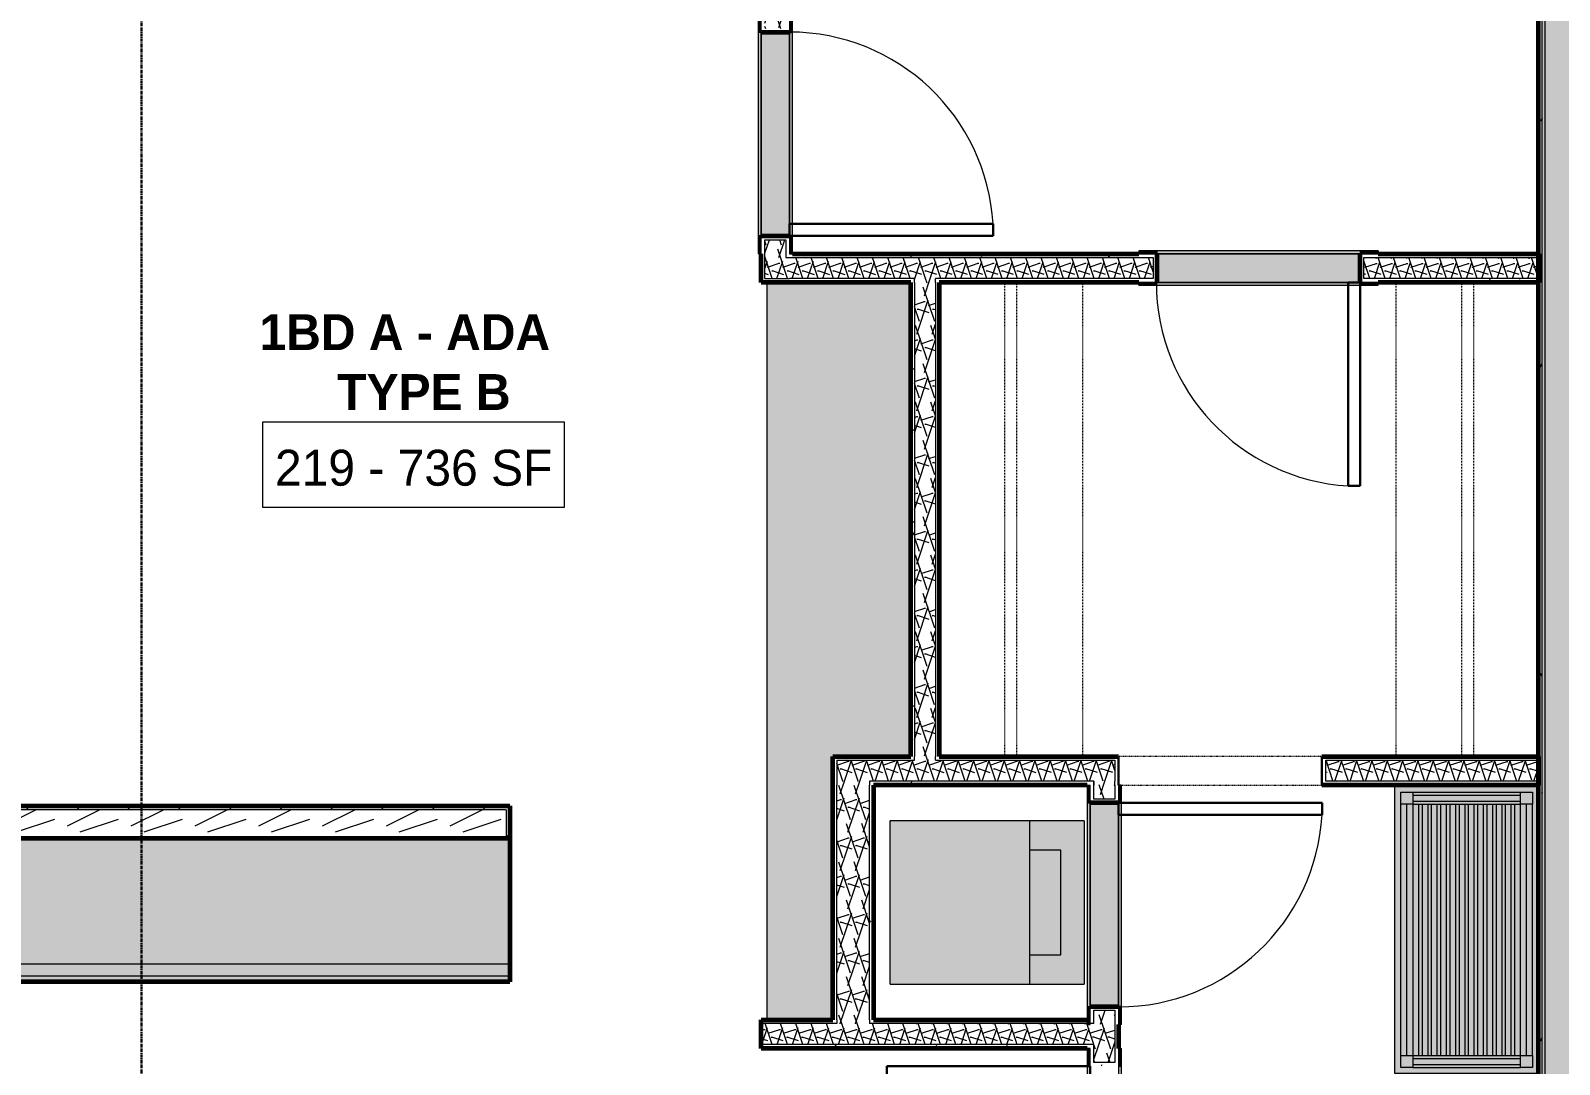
# Model space of a CAD drawing. Header units: inches. Extents: x -4110 to -1807, y 9775 to 11251.
# Drawn here: x -3172.8 to -2917.3, y 10538.5 to 10711.2 of the extents above; entities that cross this region are included whole.
import ezdxf

# ---------------------------------------------------------------- set-up
doc = ezdxf.new("R2010")
doc.units = ezdxf.units.IN
doc.header["$MEASUREMENT"] = 0
for name, pattern in [('Dash', [0.25, 0.125, -0.125]), ('Grid Line 1_2_', [0.875, 0.5, -0.125, 0.125, -0.125]), ('Overhead', [0.15625, 0.09375, -0.0625])]:
    doc.linetypes.add(name, pattern=pattern)
for name, color, linetype, lineweight in [('0-1', 7, 'Continuous', 5), ('0-2', 10, 'Continuous', 18), ('A-AREA-IDEN', 2, 'Continuous', 9), ('A-DETL-MEDM-1', 50, 'Continuous', 30), ('A-DETL-MEDM-2', 33, 'Overhead', 9), ('A-DOOR-3', 7, 'Continuous', 9), ('A-DOOR-4', 50, 'Continuous', 30), ('A-DOOR-5', 31, 'Overhead', 9), ('A-DOOR-FRAM-1', 31, 'Continuous', 18), ('A-DOOR-FRAM-2', 7, 'Continuous', 9), ('A-WALL', 113, 'Continuous', 18), ('A-WALL-1', 8, 'Continuous', 5), ('A-WALL-3', 250, 'Continuous', 60), ('A-WALL-4', 10, 'Continuous', 18), ('A-WALL-PATT-1', 7, 'Continuous', 9), ('A-WALL-PATT-2', 253, 'Continuous', 9), ('A-WALL-PATT-4', 111, 'Continuous', 9), ('I-WALL-4', 2, 'Continuous', 5), ('I-WALL-5', 2, 'Continuous', 60), ('P-SANR-FIXT-1', 7, 'Continuous', 9), ('P-SANR-FIXT-2', 135, 'Continuous', 9), ('Q-CASE-1', 90, 'Continuous', 9), ('Q-CASE-2', 127, 'Continuous', 9), ('Q-CASE-3', 7, 'Continuous', 9), ('Q-CASE-5', 9, 'Continuous', 9), ('Q-CASE-6', 250, 'Continuous', 60), ('Q-CASE-7', 254, 'Continuous', 9), ('Q-CASE-HDLN-1', 7, 'Dash', 9), ('S-GRID-1', 1, 'Grid Line 1_2_', 30)]:
    doc.layers.add(name, color=color, linetype=linetype, lineweight=lineweight)
doc.styles.add('Century Gothic', font='ufonts.com_century-gothic.ttf', dxfattribs={"height": 6})
doc.styles.add('Century Gothic_B', font='GOTHICB.TTF', dxfattribs={"height": 6})
pattern_1 = [(0, (0, 0), (20.48, 5.12), [0.845, -14.515, 0.845, -14.515, -81.92]), (0, (0, 0), (20.48, 5.12), [-30.72, 0.845, -29.875, 0.845, -14.515, -35.84]), (0, (0, 0), (20.48, 5.12), [-76.8, 0.845, -9.395, 0.845, -24.755]), (120, (7.68, 2.56), (-14.67405, 15.1762003), [0.845, -14.515, 0.845, -14.515, -81.92]), (120, (7.68, 2.56), (-14.67405, 15.1762003), [-30.72, 0.845, -29.875, 0.845, -14.515, -35.84]), (120, (7.68, 2.56), (-14.67405, 15.1762003), [-76.8, 0.845, -9.395, 0.845, -24.755]), (240, (10.24, 12.8), (-5.80595, -20.2962003), [0.845, -14.515, 0.845, -14.515, -81.92]), (240, (10.24, 12.8), (-5.80595, -20.2962003), [-30.72, 0.845, -29.875, 0.845, -14.515, -35.84]), (240, (10.24, 12.8), (-5.80595, -20.2962003), [-76.8, 0.845, -9.395, 0.845, -24.755])]
pattern_2 = [(161.57, (0.32, 0.32), (-2.560496185, -0.000537386), [0, -18.214, 2.022, 0]), (18.43, (-0.32, 0.32), (-2.560496185, 0.000537386), [0, -18.214, 2.022, 0]), (108.43, (0.32, 0.32), (1.27922091, -6.400876726), [6.07, -14.166]), (71.57, (-0.32, 0.32), (1.27922091, 6.400876726), [6.07, -14.166])]

# ---------------------------------------------------------------- blocks, each defined once
blk = doc.blocks.new('OD_CW_Base Cabinet - OD_CW_Base Cabinet-3870047-ENLARGED RCP - 2ND FLOOR PLAN - WEST')
at = {"layer": 'Q-CASE-5'}
for points in [[(0.74, -1), (107.93, -1), (107.93, 0), (0.74, 0)], [(70.03, -3), (107.93, -3), (107.93, -1), (0.74, -1), (0.74, -3), (36.38, -3)], [(70.03, -24), (107.93, -24), (107.93, -3), (0.74, -3), (0.74, -24), (42.21, -24)]]:
    blk.add_hatch(color=256, dxfattribs=at).paths.add_polyline_path(points, flags=0)
at = {"layer": 'Q-CASE-3'}
for p, q in [((0.74, 0), (0.74, -1)), ((86.93, 0), (0.74, 0)), ((107.93, -1), (0.74, -1)), ((0.74, -1), (0.74, -3)), ((107.93, -1), (0.74, -1)), ((107.93, -1), (107.93, 0)), ((107.93, -3), (107.93, -1)), ((0.74, -3), (0.74, -24)), ((107.93, -3), (0.74, -3)), ((107.93, -24), (107.93, -3)), ((107.93, -24), (0.74, -24))]:
    blk.add_line(p, q, dxfattribs=at)
at = {"layer": 'Q-CASE-6'}
for p, q in [((0.74, -24), (0.74, 0)), ((0.74, 0), (107.93, 0)), ((107.93, 0), (107.93, -24)), ((107.93, -24), (0.74, -24))]:
    blk.add_line(p, q, dxfattribs=at)
blk = doc.blocks.new('SWING - SINGLE - FLUSH - SWING - FLUSH - 2-10 x 6-8 - PRIVACY-3983844-ENLARGED RCP - 2ND FLOOR PLAN - WEST')
at = {"layer": 'A-DOOR-FRAM-1'}
for points in [[(-17.63, 2.37), (-17, 2.37), (-17, 2.87), (-20, 2.87), (-20, 2.37)], [(-17, 2.37), (17, 2.37), (17, 2.87), (-17, 2.87)], [(19.75, 2.37), (20, 2.37), (20, 2.87), (17, 2.87), (17, 2.37), (17.62, 2.37)], [(-17, -2.88), (-17, -2.38), (-20, -2.38), (-20, -2.88), (-17.63, -2.88)], [(16.5, -2.88), (17, -2.88), (17, -2.38), (-17, -2.38), (-17, -2.88), (-16.5, -2.88)], [(20, -2.88), (20, -2.38), (17, -2.38), (17, -2.88), (19.75, -2.88)]]:
    blk.add_hatch(color=256, dxfattribs=at).paths.add_polyline_path(points, flags=0)
at = {"layer": 'A-DOOR-3'}
blk.add_arc((17, 2.37), 34.07, 93.3657, 180, dxfattribs=at)
at = {"layer": 'A-DOOR-4'}
for p, q in [((15, 2.37), (15, 36.38)), ((17, 36.38), (15, 36.38)), ((17, 2.37), (17, 36.38)), ((17, 2.37), (15, 2.37))]:
    blk.add_line(p, q, dxfattribs=at)
at = {"layer": 'A-DOOR-FRAM-2'}
for p, q in [((-17, 2.87), (-20, 2.87)), ((-20, 2.37), (-20, 2.87)), ((17, 2.87), (-17, 2.87)), ((-17, 2.37), (-17, 2.87)), ((20, 2.87), (17, 2.87)), ((17, 2.37), (17, 2.87)), ((20, 2.37), (20, 2.87)), ((-20, 2.37), (-17, 2.37)), ((-17, 2.37), (17, 2.37)), ((17, 2.37), (20, 2.37)), ((-17, -2.38), (-20, -2.38)), ((-20, -2.38), (-20, -2.88)), ((17, -2.38), (-17, -2.38)), ((-17, -2.38), (-17, -2.88)), ((20, -2.38), (17, -2.38)), ((17, -2.38), (17, -2.88)), ((20, -2.38), (20, -2.88)), ((-20, -2.88), (-17, -2.88)), ((-17, -2.88), (17, -2.88)), ((17, -2.88), (20, -2.88))]:
    blk.add_line(p, q, dxfattribs=at)
blk = doc.blocks.new('OD_CW_Closet - OD_CW_Closet-3890322-ENLARGED RCP - 2ND FLOOR PLAN - WEST')
at = {"layer": 'Q-CASE-HDLN-1'}
for p, q in [((0.74, 0), (79.99, 0)), ((0.74, -11), (79.99, -11)), ((0.74, -13), (79.99, -13))]:
    blk.add_line(p, q, dxfattribs=at)
blk = doc.blocks.new('SWING - SINGLE - FLUSH - SWING - FLUSH - 2-10 x 6-8 - PRIVACY-3983846-ENLARGED RCP - 2ND FLOOR PLAN - WEST')
at = {"layer": 'A-DOOR-FRAM-1'}
for points in [[(-17.63, 2.37), (-17, 2.37), (-17, 2.88), (-20, 2.88), (-20, 2.37)], [(-17, 2.37), (17, 2.37), (17, 2.88), (-17, 2.88)], [(17, 2.37), (20, 2.37), (20, 2.88), (17, 2.88)], [(-17.63, -2.88), (-17, -2.88), (-17, -2.38), (-20, -2.38), (-20, -2.88)], [(17, -2.88), (17, -2.38), (-17, -2.38), (-17, -2.88), (16.5, -2.88)], [(17, -2.88), (20, -2.88), (20, -2.38), (17, -2.38)]]:
    blk.add_hatch(color=256, dxfattribs=at).paths.add_polyline_path(points, flags=0)
at = {"layer": 'A-DOOR-3'}
blk.add_arc((17, -2.38), 34.07, 180, 266.6343, dxfattribs=at)
at = {"layer": 'A-DOOR-4'}
for p, q in [((15, -2.38), (15, -36.38)), ((17, -2.38), (15, -2.38)), ((17, -2.38), (17, -36.38)), ((17, -36.38), (15, -36.38))]:
    blk.add_line(p, q, dxfattribs=at)
at = {"layer": 'A-DOOR-FRAM-2'}
for p, q in [((-17, 2.88), (-20, 2.88)), ((-20, 2.88), (-20, 2.37)), ((17, 2.88), (-17, 2.88)), ((-17, 2.88), (-17, 2.37)), ((20, 2.88), (17, 2.88)), ((17, 2.88), (17, 2.37)), ((20, 2.88), (20, 2.37)), ((-20, 2.37), (-17, 2.37)), ((-17, 2.37), (17, 2.37)), ((17, 2.37), (20, 2.37)), ((-17, -2.38), (-20, -2.38)), ((-20, -2.88), (-20, -2.38)), ((17, -2.38), (-17, -2.38)), ((-17, -2.88), (-17, -2.38)), ((20, -2.38), (17, -2.38)), ((17, -2.88), (17, -2.38)), ((20, -2.88), (20, -2.38)), ((-20, -2.88), (-17, -2.88)), ((-17, -2.88), (17, -2.88)), ((17, -2.88), (20, -2.88))]:
    blk.add_line(p, q, dxfattribs=at)
blk = doc.blocks.new('Stacked Washer and Dryer - 26_x25_ - Private-3627842-ENLARGED RCP - 2ND FLOOR PLAN - WEST')
at = {"layer": 'P-SANR-FIXT-2'}
blk.add_hatch(color=256, dxfattribs=at).paths.add_polyline_path([(29.04, 13.62), (0, 13.62), (0, -13.63), (32.44, -13.63), (32.44, 13.62)], flags=0)
at = {"layer": 'P-SANR-FIXT-1'}
for p, q in [((32.44, 13.62), (0, 13.62)), ((0, -13.63), (0, 13.62)), ((23.34, -13.63), (23.34, 13.62)), ((32.44, 13.62), (32.44, -13.63)), ((28.53, 8.75), (23.34, 8.75)), ((28.53, -8.75), (28.53, 8.75)), ((23.34, -8.75), (28.53, -8.75)), ((0, -13.63), (32.44, -13.63))]:
    blk.add_line(p, q, dxfattribs=at)
blk = doc.blocks.new('Door-Opening - CLEAR OPENING - 34_ x 80_-3928388-ENLARGED RCP - 2ND FLOOR PLAN - WEST')
at = {"layer": 'A-DETL-MEDM-1'}
for p, q in [((-17.32, 2.38), (-17.32, -2.37)), ((16.68, -2.37), (16.68, 2.38))]:
    blk.add_line(p, q, dxfattribs=at)
at = {"layer": 'A-DETL-MEDM-2'}
blk.add_line((-17.32, -2.37), (16.68, -2.37), dxfattribs=at)
at = {"layer": 'A-DOOR-5'}
blk.add_line((16.68, 2.38), (-17.32, 2.38), dxfattribs=at)
blk = doc.blocks.new('Bath Vanity - Bath Vanity 48_-3150017-ENLARGED RCP - 2ND FLOOR PLAN - WEST')
at = {"layer": 'Q-CASE-1'}
h = blk.add_hatch(color=256, dxfattribs=at)
h.paths.add_polyline_path([(12.24, 24), (-23.26, 24), (-23.26, 0), (24.74, 0), (24.74, 24), (13.74, 24)], flags=0)
h.paths.add_polyline_path([(21.74, 23), (23.74, 23), (23.74, 1), (-22.26, 1), (-22.26, 23), (20.24, 23)], flags=0)
h.paths.add_polyline_path([(21.74, 22), (-20.26, 22), (-20.26, 21), (21.74, 21)], flags=0)
h.paths.add_polyline_path([(13.91, 20), (-20.26, 20), (-20.26, 19.45), (21.74, 19.45), (21.74, 20)], flags=0)
h.paths.add_polyline_path([(8.35, 18.45), (-20.26, 18.45), (-20.26, 17.91), (21.74, 17.91), (21.74, 18.45), (14.76, 18.45)], flags=0)
h.paths.add_polyline_path([(-20.26, 16.91), (-20.26, 16.36), (21.74, 16.36), (21.74, 16.91), (8.35, 16.91)], flags=0)
h.paths.add_polyline_path([(8.35, 15.36), (-20.26, 15.36), (-20.26, 14.82), (21.74, 14.82), (21.74, 15.36), (18.57, 15.36)], flags=0)
h.paths.add_polyline_path([(21.74, 13.82), (-20.26, 13.82), (-20.26, 13.27), (21.74, 13.27)], flags=0)
h.paths.add_polyline_path([(-20.26, 12.27), (-20.26, 11.73), (21.74, 11.73), (21.74, 12.27), (8.35, 12.27)], flags=0)
h.paths.add_polyline_path([(12.56, 10.73), (-20.26, 10.73), (-20.26, 10.18), (21.74, 10.18), (21.74, 10.73)], flags=0)
h.paths.add_polyline_path([(8.35, 9.18), (-20.26, 9.18), (-20.26, 8.64), (21.74, 8.64), (21.74, 9.18)], flags=0)
h.paths.add_polyline_path([(8.35, 7.64), (-20.26, 7.64), (-20.26, 7.09), (21.74, 7.09), (21.74, 7.64)], flags=0)
h.paths.add_polyline_path([(-20.26, 6.09), (-20.26, 5.55), (21.74, 5.55), (21.74, 6.09), (8.35, 6.09)], flags=0)
h.paths.add_polyline_path([(8.35, 4.55), (-20.26, 4.55), (-20.26, 4), (21.74, 4), (21.74, 4.55)], flags=0)
h.paths.add_polyline_path([(8.35, 3), (-20.26, 3), (-20.26, 2), (21.74, 2), (21.74, 3)], flags=0)
at = {"layer": 'Q-CASE-2'}
h = blk.add_hatch(color=256, dxfattribs=at)
h.paths.add_polyline_path([(21.74, 23), (21.74, 21), (23.74, 21), (23.74, 23)], flags=0)
h.paths.add_polyline_path([(-20.26, 23), (-22.26, 23), (-22.26, 21), (-20.26, 21), (-20.26, 22)], flags=0)
h.paths.add_polyline_path([(-20.26, 3), (-22.26, 3), (-22.26, 1), (-20.26, 1)], flags=0)
h.paths.add_polyline_path([(22.24, 3), (21.74, 3), (21.74, 1), (23.74, 1), (23.74, 3), (23.24, 3)], flags=0)
for points in [[(-22.26, 21), (-22.26, 3), (-21.76, 3), (-21.76, 21)], [(-20.76, 21), (-21.76, 21), (-21.76, 3), (-20.76, 3), (-20.76, 20)], [(-20.76, 21), (-20.76, 3), (-20.26, 3), (-20.26, 21)], [(21.74, 23), (-20.26, 23), (-20.26, 22), (21.74, 22)], [(-20.26, 21), (-20.26, 20), (21.74, 20), (21.74, 21), (8.35, 21)], [(21.74, 21), (21.74, 3), (22.24, 3), (22.24, 21)], [(22.24, 21), (22.24, 3), (23.24, 3), (23.24, 21)], [(23.24, 21), (23.24, 3), (23.74, 3), (23.74, 21)], [(14.52, 19.45), (-20.26, 19.45), (-20.26, 18.45), (21.74, 18.45), (21.74, 19.45)], [(16.25, 17.91), (-20.26, 17.91), (-20.26, 16.91), (21.74, 16.91), (21.74, 17.91)], [(17.98, 16.36), (-20.26, 16.36), (-20.26, 15.36), (21.74, 15.36), (21.74, 16.36)], [(19.71, 14.82), (-20.26, 14.82), (-20.26, 13.82), (21.74, 13.82), (21.74, 14.82)], [(-20.26, 13.27), (-20.26, 12.27), (21.74, 12.27), (21.74, 13.27), (8.35, 13.27)], [(-20.26, 11.73), (-20.26, 10.73), (21.74, 10.73), (21.74, 11.73), (8.35, 11.73)], [(-20.26, 10.18), (-20.26, 9.18), (21.74, 9.18), (21.74, 10.18), (8.35, 10.18)], [(-8.47, 8.64), (-20.26, 8.64), (-20.26, 7.64), (21.74, 7.64), (21.74, 8.64), (8.35, 8.64)], [(8.35, 7.09), (-20.26, 7.09), (-20.26, 6.09), (21.74, 6.09), (21.74, 7.09)], [(8.35, 5.55), (-20.26, 5.55), (-20.26, 4.55), (21.74, 4.55), (21.74, 5.55)], [(-20.26, 4), (-20.26, 3), (21.74, 3), (21.74, 4), (-19.26, 4)], [(-20.26, 2), (-20.26, 1), (21.74, 1), (21.74, 2), (8.35, 2)]]:
    blk.add_hatch(color=256, dxfattribs=at).paths.add_polyline_path(points, flags=0)
at = {"layer": 'Q-CASE-3'}
for p, q in [((-23.26, 0), (-23.26, 24)), ((-23.26, 24), (24.74, 24)), ((24.74, 24), (24.74, 0)), ((-22.26, 21), (-22.26, 23)), ((-22.26, 23), (-20.26, 23)), ((-22.26, 21), (-22.26, 3)), ((-20.26, 21), (-22.26, 21)), ((-21.76, 21), (-21.76, 3)), ((-20.76, 21), (-20.76, 3)), ((-20.26, 23), (21.74, 23)), ((-20.26, 23), (-20.26, 21)), ((-20.26, 22), (21.74, 22)), ((21.74, 21), (-20.26, 21)), ((-20.26, 21), (-20.26, 3)), ((21.74, 21), (21.74, 23)), ((21.74, 23), (23.74, 23)), ((21.74, 21), (21.74, 3)), ((23.74, 21), (21.74, 21)), ((22.24, 21), (22.24, 3)), ((23.24, 21), (23.24, 3)), ((23.74, 23), (23.74, 21)), ((23.74, 21), (23.74, 3)), ((-20.26, 20), (21.74, 20)), ((21.74, 19.45), (-20.26, 19.45)), ((-20.26, 18.45), (21.74, 18.45)), ((21.74, 17.91), (-20.26, 17.91)), ((-20.26, 16.91), (21.74, 16.91)), ((21.74, 16.36), (-20.26, 16.36)), ((-20.26, 15.36), (21.74, 15.36)), ((21.74, 14.82), (-20.26, 14.82)), ((-20.26, 13.82), (21.74, 13.82)), ((21.74, 13.27), (-20.26, 13.27)), ((-20.26, 12.27), (21.74, 12.27)), ((21.74, 11.73), (-20.26, 11.73)), ((-20.26, 10.73), (21.74, 10.73)), ((21.74, 10.18), (-20.26, 10.18)), ((-20.26, 9.18), (21.74, 9.18)), ((21.74, 8.64), (-20.26, 8.64)), ((-20.26, 7.64), (21.74, 7.64)), ((21.74, 7.09), (-20.26, 7.09)), ((-20.26, 6.09), (21.74, 6.09)), ((21.74, 5.55), (-20.26, 5.55)), ((-22.26, 1), (-22.26, 3)), ((-22.26, 3), (-20.26, 3)), ((-20.26, 4.55), (21.74, 4.55)), ((21.74, 4), (-20.26, 4)), ((-20.26, 3), (21.74, 3)), ((-20.26, 3), (-20.26, 1)), ((21.74, 1), (21.74, 3)), ((21.74, 3), (23.74, 3)), ((23.74, 3), (23.74, 1)), ((-20.26, 1), (-22.26, 1)), ((-20.26, 2), (21.74, 2)), ((-20.26, 1), (21.74, 1)), ((23.74, 1), (21.74, 1))]:
    blk.add_line(p, q, dxfattribs=at)
blk = doc.blocks.new('SWING - SINGLE - FLUSH - SWING - FLUSH - 2-10 x 6-8 - PASSAGE-3983857-ENLARGED RCP - 2ND FLOOR PLAN - WEST')
at = {"layer": 'A-DOOR-FRAM-1'}
for points in [[(-17, 2.87), (-20, 2.87), (-20, 2.37), (-17, 2.37)], [(17, 2.37), (17, 2.87), (-17, 2.87), (-17, 2.37), (16.41, 2.37)], [(20, 2.37), (20, 2.87), (17, 2.87), (17, 2.37)], [(-17, -2.88), (-17, -2.38), (-20, -2.38), (-20, -2.88), (-19.87, -2.88)], [(17, -2.88), (17, -2.38), (-17, -2.38), (-17, -2.88), (16.5, -2.88)], [(20, -2.38), (17, -2.38), (17, -2.88), (20, -2.88)]]:
    blk.add_hatch(color=256, dxfattribs=at).paths.add_polyline_path(points, flags=0)
at = {"layer": 'A-DOOR-3'}
blk.add_arc((17, -2.38), 34.07, 180, 266.6343, dxfattribs=at)
at = {"layer": 'A-DOOR-4'}
for p, q in [((15, -2.38), (15, -36.38)), ((17, -2.38), (15, -2.38)), ((17, -2.38), (17, -36.38)), ((17, -36.38), (15, -36.38))]:
    blk.add_line(p, q, dxfattribs=at)
at = {"layer": 'A-DOOR-FRAM-2'}
for p, q in [((-17, 2.87), (-20, 2.87)), ((-20, 2.87), (-20, 2.37)), ((17, 2.87), (-17, 2.87)), ((-17, 2.87), (-17, 2.37)), ((20, 2.87), (17, 2.87)), ((17, 2.87), (17, 2.37)), ((20, 2.87), (20, 2.37)), ((-20, 2.37), (-17, 2.37)), ((-17, 2.37), (17, 2.37)), ((17, 2.37), (20, 2.37)), ((-17, -2.38), (-20, -2.38)), ((-20, -2.88), (-20, -2.38)), ((17, -2.38), (-17, -2.38)), ((-17, -2.88), (-17, -2.38)), ((20, -2.38), (17, -2.38)), ((17, -2.88), (17, -2.38)), ((20, -2.88), (20, -2.38)), ((-20, -2.88), (-17, -2.88)), ((-17, -2.88), (17, -2.88)), ((17, -2.88), (20, -2.88))]:
    blk.add_line(p, q, dxfattribs=at)
blk = doc.blocks.new('OD_CW_Closet - OD_CW_Closet-3890321-ENLARGED RCP - 2ND FLOOR PLAN - WEST')
at = {"layer": 'Q-CASE-HDLN-1'}
for p, q in [((0.74, 13), (79.99, 13)), ((0.74, 11), (79.99, 11)), ((0.74, 0), (79.99, 0))]:
    blk.add_line(p, q, dxfattribs=at)
blk = doc.blocks.new('Casework 9 - Casework 1-3926311-ENLARGED RCP - 2ND FLOOR PLAN - WEST')
at = {"layer": 'Q-CASE-7'}
blk.add_hatch(color=256, dxfattribs=at).paths.add_polyline_path([(-3049.7, 10545.91), (-3038.7, 10545.91), (-3038.7, 10589.91), (-3025.7, 10589.91), (-3025.7, 10669.16), (-3049.7, 10669.16), (-3049.7, 10556.91)], flags=0)
at = {"layer": 'Q-CASE-3'}
blk.add_line((-3049.7, 10545.91), (-3049.7, 10669.16), dxfattribs=at)
blk = doc.blocks.new('CTR - 1st Phase - Unit Layouts_rvt-1-ENLARGED RCP - 2ND FLOOR PLAN - WEST')
at = {"layer": 'A-WALL-1'}
for points in [[(-3050.7, 10676.91), (-3045.95, 10676.91), (-3045.95, 10710.91), (-3050.7, 10710.91), (-3050.7, 10701.72)], [(-2984.57, 10669.16), (-2950.57, 10669.16), (-2950.57, 10673.91), (-2984.57, 10673.91), (-2984.57, 10669.79)], [(-2990.95, 10548.16), (-2990.95, 10582.16), (-2995.7, 10582.16), (-2995.7, 10548.16), (-2991.57, 10548.16)]]:
    blk.add_hatch(color=256, dxfattribs=at).paths.add_polyline_path(points, flags=0)
at = {"layer": 'A-WALL-PATT-1'}
h = blk.add_hatch(dxfattribs=at)
h.set_pattern_fill('FP_1', color=256, style=0, pattern_type=2)
h.set_pattern_definition(pattern_1)
h.paths.add_polyline_path([(-3050.7, 10669.16), (-3050.07, 10669.16), (-3050.07, 10676.29), (-3048.32, 10676.29), (-3048.32, 10676.91), (-3050.7, 10676.91), (-3050.7, 10669.79)], flags=0)
h.paths.add_polyline_path([(-3048.33, 10710.91), (-3048.32, 10710.91), (-3048.32, 10711.54), (-3050.07, 10711.54), (-3050.07, 10817.51), (-3050.7, 10817.51), (-3050.7, 10710.91), (-3050.07, 10710.91)], flags=0)
h = blk.add_hatch(dxfattribs=at)
h.set_pattern_fill('FP_1', color=256, style=0, pattern_type=2)
h.set_pattern_definition(pattern_1)
h.paths.add_polyline_path([(-3046.57, 10673.29), (-3045.95, 10673.29), (-3045.95, 10676.91), (-3048.32, 10676.91), (-3048.32, 10676.29), (-3046.57, 10676.29), (-3046.57, 10673.39)], flags=0)
h.paths.add_polyline_path([(-3046.57, 10813.38), (-3045.95, 10813.52), (-3045.95, 10817.51), (-3046.57, 10817.51), (-3046.57, 10816.88)], flags=0)
h.paths.add_polyline_path([(-3045.95, 10710.91), (-3045.97, 10813.38), (-3046.57, 10813.38), (-3046.57, 10711.54), (-3048.32, 10711.54), (-3048.32, 10710.91), (-3046.57, 10710.91)], flags=0)
h = blk.add_hatch(dxfattribs=at)
h.set_pattern_fill('FP_1', color=256, style=0, pattern_type=2)
h.set_pattern_definition(pattern_1)
h.paths.add_polyline_path([(-2984.57, 10671.54), (-2984.57, 10673.91), (-3045.95, 10673.91), (-3045.95, 10673.29), (-2985.19, 10673.29), (-2985.19, 10671.54)], flags=0)
h.paths.add_polyline_path([(-2949.94, 10671.54), (-2949.94, 10673.29), (-2920.76, 10673.29), (-2920.76, 10673.91), (-2950.57, 10673.91), (-2950.57, 10671.54)], flags=0)
h = blk.add_hatch(dxfattribs=at)
h.set_pattern_fill('FP_1', color=256, style=0, pattern_type=2)
h.set_pattern_definition(pattern_1)
h.paths.add_polyline_path([(-2985.19, 10669.16), (-2984.57, 10669.16), (-2984.57, 10671.54), (-2985.19, 10671.54), (-2985.19, 10669.79), (-3021.57, 10669.79), (-3021.57, 10669.16), (-2987.57, 10669.16)], flags=0)
h.paths.add_polyline_path([(-3025.07, 10669.16), (-3025.07, 10669.79), (-3050.07, 10669.79), (-3050.07, 10669.16), (-3025.7, 10669.16)], flags=0)
h.paths.add_polyline_path([(-2920.76, 10669.16), (-2920.76, 10669.79), (-2949.94, 10669.79), (-2949.94, 10671.54), (-2950.57, 10671.54), (-2950.57, 10669.16), (-2947.57, 10669.16)], flags=0)
h = blk.add_hatch(dxfattribs=at)
h.set_pattern_fill('FP_1', color=256, style=0, pattern_type=2)
h.set_pattern_definition(pattern_1)
h.paths.add_polyline_path([(-3025.7, 10589.91), (-3025.07, 10589.91), (-3025.07, 10669.16), (-3025.7, 10669.16), (-3025.7, 10616.72)], flags=0)
h = blk.add_hatch(dxfattribs=at)
h.set_pattern_fill('FP_1', color=256, style=0, pattern_type=2)
h.set_pattern_definition(pattern_1)
h.paths.add_polyline_path([(-2991.57, 10587.54), (-2990.95, 10587.54), (-2990.95, 10589.91), (-3021.57, 10589.91), (-3021.57, 10589.29), (-2991.57, 10589.29)], flags=0)
h.paths.add_polyline_path([(-2956.95, 10587.54), (-2956.32, 10587.54), (-2956.32, 10589.29), (-2920.76, 10589.29), (-2920.76, 10589.91), (-2956.95, 10589.91), (-2956.95, 10589.28)], flags=0)
h.paths.add_polyline_path([(-3038.7, 10589.29), (-3025.07, 10589.29), (-3025.07, 10589.91), (-3038.7, 10589.91)], flags=0)
h = blk.add_hatch(dxfattribs=at)
h.set_pattern_fill('FP_1', color=256, style=0, pattern_type=2)
h.set_pattern_definition(pattern_1)
h.paths.add_polyline_path([(-3031.95, 10585.16), (-2995.07, 10585.16), (-2995.07, 10585.79), (-3032.57, 10585.79), (-3032.57, 10585.16)], flags=0)
h.paths.add_polyline_path([(-2990.95, 10585.16), (-2990.95, 10587.54), (-2991.57, 10587.54), (-2991.57, 10585.16)], flags=0)
h.paths.add_polyline_path([(-2956.95, 10585.16), (-2920.76, 10585.16), (-2920.76, 10585.79), (-2956.32, 10585.79), (-2956.32, 10587.54), (-2956.95, 10587.54), (-2956.95, 10585.79)], flags=0)
h = blk.add_hatch(dxfattribs=at)
h.set_pattern_fill('FP_1', color=256, style=0, pattern_type=2)
h.set_pattern_definition(pattern_1)
h.paths.add_polyline_path([(-3032.57, 10545.91), (-3031.95, 10545.91), (-3031.95, 10585.16), (-3032.57, 10585.16), (-3032.57, 10578.52)], flags=0)
h = blk.add_hatch(dxfattribs=at)
h.set_pattern_fill('FP_1', color=256, style=0, pattern_type=2)
h.set_pattern_definition(pattern_1)
h.paths.add_polyline_path([(-2995.09, 10458.16), (-2995.07, 10458.16), (-2995.07, 10488.79), (-2995.7, 10488.79), (-2995.7, 10458.16)], flags=0)
h.paths.add_polyline_path([(-2995.07, 10492.29), (-2995.07, 10503.54), (-2993.32, 10503.54), (-2993.32, 10504.16), (-2995.7, 10504.16), (-2995.7, 10492.29)], flags=0)
h.paths.add_polyline_path([(-2994.91, 10538.16), (-2993.32, 10538.16), (-2993.32, 10538.79), (-2995.07, 10538.79), (-2995.07, 10541.79), (-2995.7, 10541.79), (-2995.7, 10538.16), (-2995.07, 10538.16)], flags=0)
h.paths.add_polyline_path([(-2995.7, 10545.29), (-2995.07, 10545.29), (-2995.07, 10547.54), (-2993.32, 10547.54), (-2993.32, 10548.16), (-2995.7, 10548.16), (-2995.7, 10545.91)], flags=0)
h.paths.add_polyline_path([(-2994.91, 10582.16), (-2993.32, 10582.16), (-2993.32, 10582.79), (-2995.07, 10582.79), (-2995.07, 10585.16), (-2995.7, 10585.16), (-2995.7, 10582.16), (-2995.07, 10582.16)], flags=0)
h = blk.add_hatch(dxfattribs=at)
h.set_pattern_fill('FP_1', color=256, style=0, pattern_type=2)
h.set_pattern_definition(pattern_1)
h.paths.add_polyline_path([(-2990.96, 10458.16), (-2990.95, 10458.16), (-2990.95, 10504.16), (-2993.32, 10504.16), (-2993.32, 10503.54), (-2991.57, 10503.54), (-2991.57, 10458.16)], flags=0)
h.paths.add_polyline_path([(-2990.95, 10538.16), (-2990.95, 10548.16), (-2993.32, 10548.16), (-2993.32, 10547.54), (-2991.57, 10547.54), (-2991.57, 10538.79), (-2993.32, 10538.79), (-2993.32, 10538.16), (-2991.57, 10538.16)], flags=0)
h.paths.add_polyline_path([(-2991.57, 10582.16), (-2990.95, 10582.16), (-2990.95, 10585.16), (-2991.57, 10585.16), (-2991.57, 10582.79), (-2993.32, 10582.79), (-2993.32, 10582.16)], flags=0)
h = blk.add_hatch(dxfattribs=at)
h.set_pattern_fill('FP_3', color=256, style=0, pattern_type=2)
h.set_pattern_definition([(45, (0, 0), (-4.2426407, 4.2426407), [])])
h.paths.add_polyline_path([(-3199.26, 10576.29), (-3199.26, 10581.04), (-3093.32, 10581.04), (-3093.32, 10576.29), (-3092.7, 10576.29), (-3092.7, 10581.66), (-3199.89, 10581.66), (-3199.89, 10576.29)], flags=0)
h = blk.add_hatch(dxfattribs=at)
h.set_pattern_fill('FP_1', color=256, style=0, pattern_type=2)
h.set_pattern_definition(pattern_1)
h.paths.add_polyline_path([(-2996.7, 10545.29), (-2996.2, 10545.3), (-2996.2, 10545.91), (-3032.57, 10545.91), (-3032.57, 10545.29), (-3016.7, 10545.29)], flags=0)
h.paths.add_polyline_path([(-3050.7, 10545.29), (-3038.07, 10545.29), (-3038.07, 10545.91), (-3050.7, 10545.91)], flags=0)
h = blk.add_hatch(dxfattribs=at)
h.set_pattern_fill('FP_1', color=256, style=0, pattern_type=2)
h.set_pattern_definition(pattern_1)
h.paths.add_polyline_path([(-2996.7, 10541.16), (-2995.7, 10541.16), (-2995.7, 10541.79), (-3050.7, 10541.79), (-3050.7, 10541.16), (-3016.7, 10541.16)], flags=0)
at = {"layer": 'A-WALL-PATT-2'}
h = blk.add_hatch(dxfattribs=at)
h.set_pattern_fill('FP_2', color=256, style=0, pattern_type=2)
h.set_pattern_definition(pattern_2)
h.paths.add_polyline_path([(-3050.07, 10669.79), (-3046.57, 10669.79), (-3046.57, 10676.29), (-3050.07, 10676.29)], flags=0)
h.paths.add_polyline_path([(-3050.07, 10711.54), (-3046.57, 10711.54), (-3046.57, 10817.51), (-3050.07, 10817.51), (-3050.07, 10742.78)], flags=0)
h = blk.add_hatch(dxfattribs=at)
h.set_pattern_fill('FP_2', color=256, style=0, pattern_type=2)
h.set_pattern_definition(pattern_2)
h.paths.add_polyline_path([(-3046.57, 10669.79), (-2985.19, 10669.79), (-2985.19, 10673.29), (-3046.57, 10673.29), (-3046.57, 10669.81)], flags=0)
h.paths.add_polyline_path([(-2949.94, 10669.79), (-2920.76, 10669.79), (-2920.76, 10673.29), (-2949.94, 10673.29), (-2949.94, 10671.54)], flags=0)
h = blk.add_hatch(dxfattribs=at)
h.set_pattern_fill('FP_2', color=256, style=0, pattern_type=2)
h.set_pattern_definition(pattern_2)
h.paths.add_polyline_path([(-3022.64, 10589.29), (-3021.57, 10589.29), (-3021.57, 10669.79), (-3025.07, 10669.79), (-3025.07, 10589.29)], flags=0)
h = blk.add_hatch(dxfattribs=at)
h.set_pattern_fill('FP_2', color=256, style=0, pattern_type=2)
h.set_pattern_definition(pattern_2)
h.paths.add_polyline_path([(-3038.07, 10585.79), (-2991.57, 10585.79), (-2991.57, 10589.29), (-3038.07, 10589.29), (-3038.07, 10585.88)], flags=0)
h.paths.add_polyline_path([(-2944.76, 10585.79), (-2920.76, 10585.79), (-2920.76, 10589.29), (-2956.32, 10589.29), (-2956.32, 10585.79), (-2949.34, 10585.79)], flags=0)
h = blk.add_hatch(dxfattribs=at)
h.set_pattern_fill('FP_2', color=256, style=0, pattern_type=2)
h.set_pattern_definition(pattern_2)
h.paths.add_polyline_path([(-3038.07, 10545.29), (-3032.57, 10545.29), (-3032.57, 10585.79), (-3038.07, 10585.79), (-3038.07, 10545.81)], flags=0)
h = blk.add_hatch(dxfattribs=at)
h.set_pattern_fill('FP_2', color=256, style=0, pattern_type=2)
h.set_pattern_definition(pattern_2)
h.paths.add_polyline_path([(-2993.32, 10457.54), (-2991.57, 10457.54), (-2991.57, 10503.54), (-2995.07, 10503.54), (-2995.07, 10458.16), (-2993.36, 10458.16)], flags=0)
h.paths.add_polyline_path([(-2995.07, 10538.79), (-2991.57, 10538.79), (-2991.57, 10547.54), (-2995.07, 10547.54), (-2995.07, 10541.16)], flags=0)
h.paths.add_polyline_path([(-2995.07, 10582.79), (-2991.57, 10582.79), (-2991.57, 10585.79), (-2995.07, 10585.79), (-2995.07, 10585.15)], flags=0)
h = blk.add_hatch(dxfattribs=at)
h.set_pattern_fill('FP_4', color=256, style=0, pattern_type=2)
h.set_pattern_definition([(216.87, (4.265, 10.662), (31.9871619, 21.32545714), [5.331, -47.981]), (206.565, (10.662, 7.464), (-10.662476, -10.6620098), [11.921, -11.921]), (198.435, (10.662, 2.132), (-21.3244936, -10.6625869), [6.744, -26.974])])
h.paths.add_polyline_path([(-3147.72, 10576.29), (-3093.32, 10576.29), (-3093.32, 10581.04), (-3199.26, 10581.04), (-3199.26, 10576.29), (-3189.74, 10576.29)], flags=0)
h = blk.add_hatch(dxfattribs=at)
h.set_pattern_fill('FP_2', color=256, style=0, pattern_type=2)
h.set_pattern_definition(pattern_2)
h.paths.add_polyline_path([(-3016.7, 10541.79), (-2995.07, 10541.79), (-2995.07, 10545.29), (-2995.7, 10545.29), (-2995.7, 10545.16), (-2996.2, 10545.16), (-2996.2, 10545.29), (-3050.7, 10545.29), (-3050.7, 10541.79), (-3022.64, 10541.79)], flags=0)
at = {"layer": 'A-WALL-3'}
for p, q in [((-3045.95, 10710.91), (-3050.7, 10710.91)), ((-3050.7, 10676.91), (-3045.95, 10676.91)), ((-3050.7, 10669.16), (-3050.7, 10673.91)), ((-3045.45, 10673.91), (-2987.57, 10673.91)), ((-2984.57, 10673.91), (-2984.57, 10669.16)), ((-2950.57, 10669.16), (-2950.57, 10673.91)), ((-2947.57, 10673.91), (-2920.57, 10673.91)), ((-2920.57, 10673.91), (-2920.57, 10669.16)), ((-3050.07, 10669.16), (-3050.7, 10669.16)), ((-3045.95, 10669.16), (-3050.07, 10669.16)), ((-3025.7, 10669.16), (-3045.95, 10669.16)), ((-3025.7, 10589.91), (-3025.7, 10669.16)), ((-2987.57, 10669.16), (-3020.95, 10669.16)), ((-3020.95, 10669.16), (-3020.95, 10589.91)), ((-2920.57, 10669.16), (-2947.57, 10669.16)), ((-3038.7, 10589.29), (-3038.7, 10589.91)), ((-3038.7, 10589.91), (-3025.7, 10589.91)), ((-3038.7, 10585.16), (-3038.7, 10589.29)), ((-3020.95, 10589.91), (-2990.95, 10589.91)), ((-2956.95, 10589.91), (-2920.76, 10589.91)), ((-2920.76, 10589.91), (-2920.76, 10585.16)), ((-3038.7, 10545.91), (-3038.7, 10585.16)), ((-2996.2, 10585.16), (-3031.95, 10585.16)), ((-3031.95, 10585.16), (-3031.95, 10545.91)), ((-2920.76, 10585.16), (-2956.95, 10585.16)), ((-3199.89, 10581.66), (-3092.7, 10581.66)), ((-3092.7, 10581.66), (-3092.7, 10581.04)), ((-2990.95, 10582.16), (-2995.7, 10582.16)), ((-3092.7, 10581.04), (-3092.7, 10576.29)), ((-2995.7, 10548.16), (-2990.95, 10548.16)), ((-3050.7, 10545.91), (-3038.7, 10545.91)), ((-3050.7, 10541.16), (-3050.7, 10545.91)), ((-3031.95, 10545.91), (-2996.2, 10545.91)), ((-2990.95, 10545.16), (-2990.95, 10541.16)), ((-2996.2, 10541.16), (-3050.7, 10541.16))]:
    blk.add_line(p, q, dxfattribs=at)
at = {"layer": 'A-WALL-4'}
for p, q in [((-3050.7, 10710.91), (-3050.7, 10676.91)), ((-3045.95, 10676.91), (-3045.95, 10710.91)), ((-3050.07, 10669.79), (-3050.07, 10676.29)), ((-3050.07, 10676.29), (-3048.32, 10676.29)), ((-3048.32, 10676.29), (-3046.57, 10676.29)), ((-3046.57, 10676.29), (-3046.57, 10673.29)), ((-3046.57, 10673.29), (-3045.95, 10673.29)), ((-3045.95, 10673.29), (-2985.19, 10673.29)), ((-2985.19, 10673.29), (-2985.19, 10671.54)), ((-2950.57, 10673.91), (-2984.57, 10673.91)), ((-2949.94, 10671.54), (-2949.94, 10673.29)), ((-2949.94, 10673.29), (-2920.57, 10673.29)), ((-2985.19, 10671.54), (-2985.19, 10669.79)), ((-2949.94, 10669.79), (-2949.94, 10671.54)), ((-3050.07, 10669.79), (-3046.57, 10669.79)), ((-3046.57, 10669.79), (-3045.95, 10669.79)), ((-3025.07, 10669.79), (-3045.95, 10669.79)), ((-3025.07, 10669.16), (-3025.07, 10669.79)), ((-3025.07, 10669.16), (-3025.07, 10589.91)), ((-2985.19, 10669.79), (-3021.57, 10669.79)), ((-3021.57, 10669.16), (-3021.57, 10669.79)), ((-3021.57, 10669.16), (-3021.57, 10589.91)), ((-2984.57, 10669.16), (-2950.57, 10669.16)), ((-2920.57, 10669.79), (-2949.94, 10669.79)), ((-3038.07, 10589.29), (-3025.07, 10589.29)), ((-3038.07, 10589.29), (-3038.07, 10585.79)), ((-3025.07, 10589.29), (-3025.07, 10589.91)), ((-3021.57, 10589.29), (-3021.57, 10589.91)), ((-3021.57, 10589.29), (-2991.57, 10589.29)), ((-2991.57, 10589.29), (-2991.57, 10587.54)), ((-2956.32, 10587.54), (-2956.32, 10589.29)), ((-2956.32, 10589.29), (-2920.76, 10589.29)), ((-2991.57, 10587.54), (-2991.57, 10585.79)), ((-2956.32, 10585.79), (-2956.32, 10587.54)), ((-3038.07, 10585.79), (-3038.07, 10585.16)), ((-3038.07, 10545.91), (-3038.07, 10585.16)), ((-2995.07, 10585.79), (-3032.57, 10585.79)), ((-3032.57, 10585.79), (-3032.57, 10585.16)), ((-3032.57, 10545.91), (-3032.57, 10585.16)), ((-2995.07, 10585.16), (-2995.07, 10585.79)), ((-2995.07, 10585.79), (-2995.07, 10585.16)), ((-2995.07, 10582.79), (-2995.07, 10585.16)), ((-2991.57, 10585.16), (-2991.57, 10585.79)), ((-2991.57, 10585.16), (-2991.57, 10585.79)), ((-2991.57, 10585.16), (-2991.57, 10582.79)), ((-2920.76, 10585.79), (-2956.32, 10585.79)), ((-2995.7, 10582.16), (-2995.7, 10548.16)), ((-2993.32, 10582.79), (-2995.07, 10582.79)), ((-2991.57, 10582.79), (-2993.32, 10582.79)), ((-2990.95, 10548.16), (-2990.95, 10582.16)), ((-3093.32, 10581.04), (-3199.26, 10581.04)), ((-3093.32, 10581.04), (-3093.32, 10576.29)), ((-3038.07, 10545.91), (-3038.07, 10545.29)), ((-3032.57, 10545.91), (-3032.57, 10545.29)), ((-2995.07, 10545.29), (-2995.07, 10547.54)), ((-2995.07, 10547.54), (-2993.32, 10547.54)), ((-2993.32, 10547.54), (-2991.57, 10547.54)), ((-2991.57, 10547.54), (-2991.57, 10538.79)), ((-3038.07, 10545.29), (-3050.7, 10545.29)), ((-2996.2, 10545.29), (-3032.57, 10545.29)), ((-2995.07, 10545.29), (-2995.7, 10545.29)), ((-2995.7, 10541.79), (-3050.7, 10541.79)), ((-2995.07, 10541.79), (-2995.7, 10541.79)), ((-2995.07, 10538.79), (-2995.07, 10541.79)), ((-2993.32, 10538.79), (-2995.07, 10538.79)), ((-2991.57, 10538.79), (-2993.32, 10538.79))]:
    blk.add_line(p, q, dxfattribs=at)
at = {"layer": '0-2'}
for name, p, rotation in [('SWING - SINGLE - FLUSH - SWING - FLUSH - 2-10 x 6-8 - PRIVACY-3983844-ENLARGED RCP - 2ND FLOOR PLAN - WEST', (-3048.32, 10693.91), 270.0000000000479), ('OD_CW_Closet - OD_CW_Closet-3890321-ENLARGED RCP - 2ND FLOOR PLAN - WEST', (-2996.95, 10589.18), 90.00000000002), ('OD_CW_Closet - OD_CW_Closet-3890322-ENLARGED RCP - 2ND FLOOR PLAN - WEST', (-2944.57, 10589.18), 89.99999999997992), ('Door-Opening - CLEAR OPENING - 34_ x 80_-3928388-ENLARGED RCP - 2ND FLOOR PLAN - WEST', (-2974.27, 10587.54), 180), ('SWING - SINGLE - FLUSH - SWING - FLUSH - 2-10 x 6-8 - PASSAGE-3983857-ENLARGED RCP - 2ND FLOOR PLAN - WEST', (-2993.32, 10565.16), 89.9999999999866), ('Bath Vanity - Bath Vanity 48_-3150017-ENLARGED RCP - 2ND FLOOR PLAN - WEST', (-2920.76, 10560.24), 90.0000000001117), ('OD_CW_Base Cabinet - OD_CW_Base Cabinet-3870047-ENLARGED RCP - 2ND FLOOR PLAN - WEST', (-3091.96, 10552.29), 180), ('SWING - SINGLE - FLUSH - SWING - FLUSH - 2-10 x 6-8 - PRIVACY-3983844-ENLARGED RCP - 2ND FLOOR PLAN - WEST', (-2993.32, 10521.16), 89.9999999999866)]:
    blk.add_blockref(name, p, dxfattribs=dict(at, rotation=rotation))
for name, p in [('SWING - SINGLE - FLUSH - SWING - FLUSH - 2-10 x 6-8 - PRIVACY-3983846-ENLARGED RCP - 2ND FLOOR PLAN - WEST', (-2967.57, 10671.54)), ('Casework 9 - Casework 1-3926311-ENLARGED RCP - 2ND FLOOR PLAN - WEST', (0, 0)), ('Stacked Washer and Dryer - 26_x25_ - Private-3627842-ENLARGED RCP - 2ND FLOOR PLAN - WEST', (-3029.14, 10565.54))]:
    blk.add_blockref(name, p, dxfattribs=at)
blk = doc.blocks.new('CTR - 1st Phase - Structure_rvt-1-ENLARGED RCP - 2ND FLOOR PLAN - WEST')
at = {"layer": 'S-GRID-1'}
blk.add_line((-3154.32, 9774.88), (-3154.32, 11217.93), dxfattribs=at)

msp = doc.modelspace()

# ---------------------------------------------------------------- hatches: boundary and pattern name
at = {"layer": 'A-WALL-PATT-4'}
h = msp.add_hatch(dxfattribs=at)
h.set_pattern_fill('FP_1', color=256, style=0, pattern_type=2)
h.set_pattern_definition(pattern_1)
h.paths.add_polyline_path([(-2920.14, 10458.16), (-2920.14, 10843.14), (-2920.76, 10843.14), (-2920.76, 10528.86), (-2920.14, 10528.86), (-2920.14, 10508.91), (-2920.76, 10508.91), (-2920.76, 10458.16)], flags=0)
h = msp.add_hatch(dxfattribs=at)
h.set_pattern_fill('FP_2', color=256, style=0, pattern_type=2)
h.set_pattern_definition(pattern_2)
h.paths.add_polyline_path([(-2914.14, 10457.54), (-2914.14, 10843.14), (-2919.64, 10843.14), (-2919.64, 10457.54), (-2915.66, 10457.54)], flags=0)
at = {"layer": 'I-WALL-4'}
msp.add_hatch(color=256, dxfattribs=at).paths.add_polyline_path([(-2919.64, 10457.54), (-2919.64, 10843.14), (-2920.14, 10843.14), (-2920.14, 10457.54), (-2919.65, 10457.54)], flags=0)

# ---------------------------------------------------------------- linework, layer by layer
at = {"layer": 'A-AREA-IDEN', "flags": 128}
msp.add_lwpolyline([(-3133.99, 10645.84), (-3083.65, 10645.84), (-3083.65, 10631.51), (-3133.99, 10631.51)], close=True, dxfattribs=at)
at = {"layer": 'A-WALL'}
for p, q in [((-2920.14, 10457.54), (-2920.14, 10843.14)), ((-2919.64, 10457.54), (-2919.64, 10843.14))]:
    msp.add_line(p, q, dxfattribs=at)
at = {"layer": 'I-WALL-5'}
msp.add_line((-2920.76, 10528.86), (-2920.76, 10843.14), dxfattribs=at)

# ---------------------------------------------------------------- block references
at = {"layer": '0-1'}
for name in ['CTR - 1st Phase - Structure_rvt-1-ENLARGED RCP - 2ND FLOOR PLAN - WEST', 'CTR - 1st Phase - Unit Layouts_rvt-1-ENLARGED RCP - 2ND FLOOR PLAN - WEST']:
    msp.add_blockref(name, (0, 0), dxfattribs=at)

# ---------------------------------------------------------------- texts
at = {"layer": 'A-AREA-IDEN', "char_height": 6, "attachment_point": 1}
for s, insert, width, style in [('1BD A - ADA', (-3134.57, 10663.83), 62.216, 'Century Gothic_B'), ('TYPE B', (-3121.57, 10653.83), 30.906, 'Century Gothic_B'), ('219 - 736 SF', (-3131.99, 10641.18), 55.954, 'Century Gothic')]:
    msp.add_mtext(s, dxfattribs=dict(at, insert=insert, width=width, style=style))

doc.saveas('drawing.dxf')
